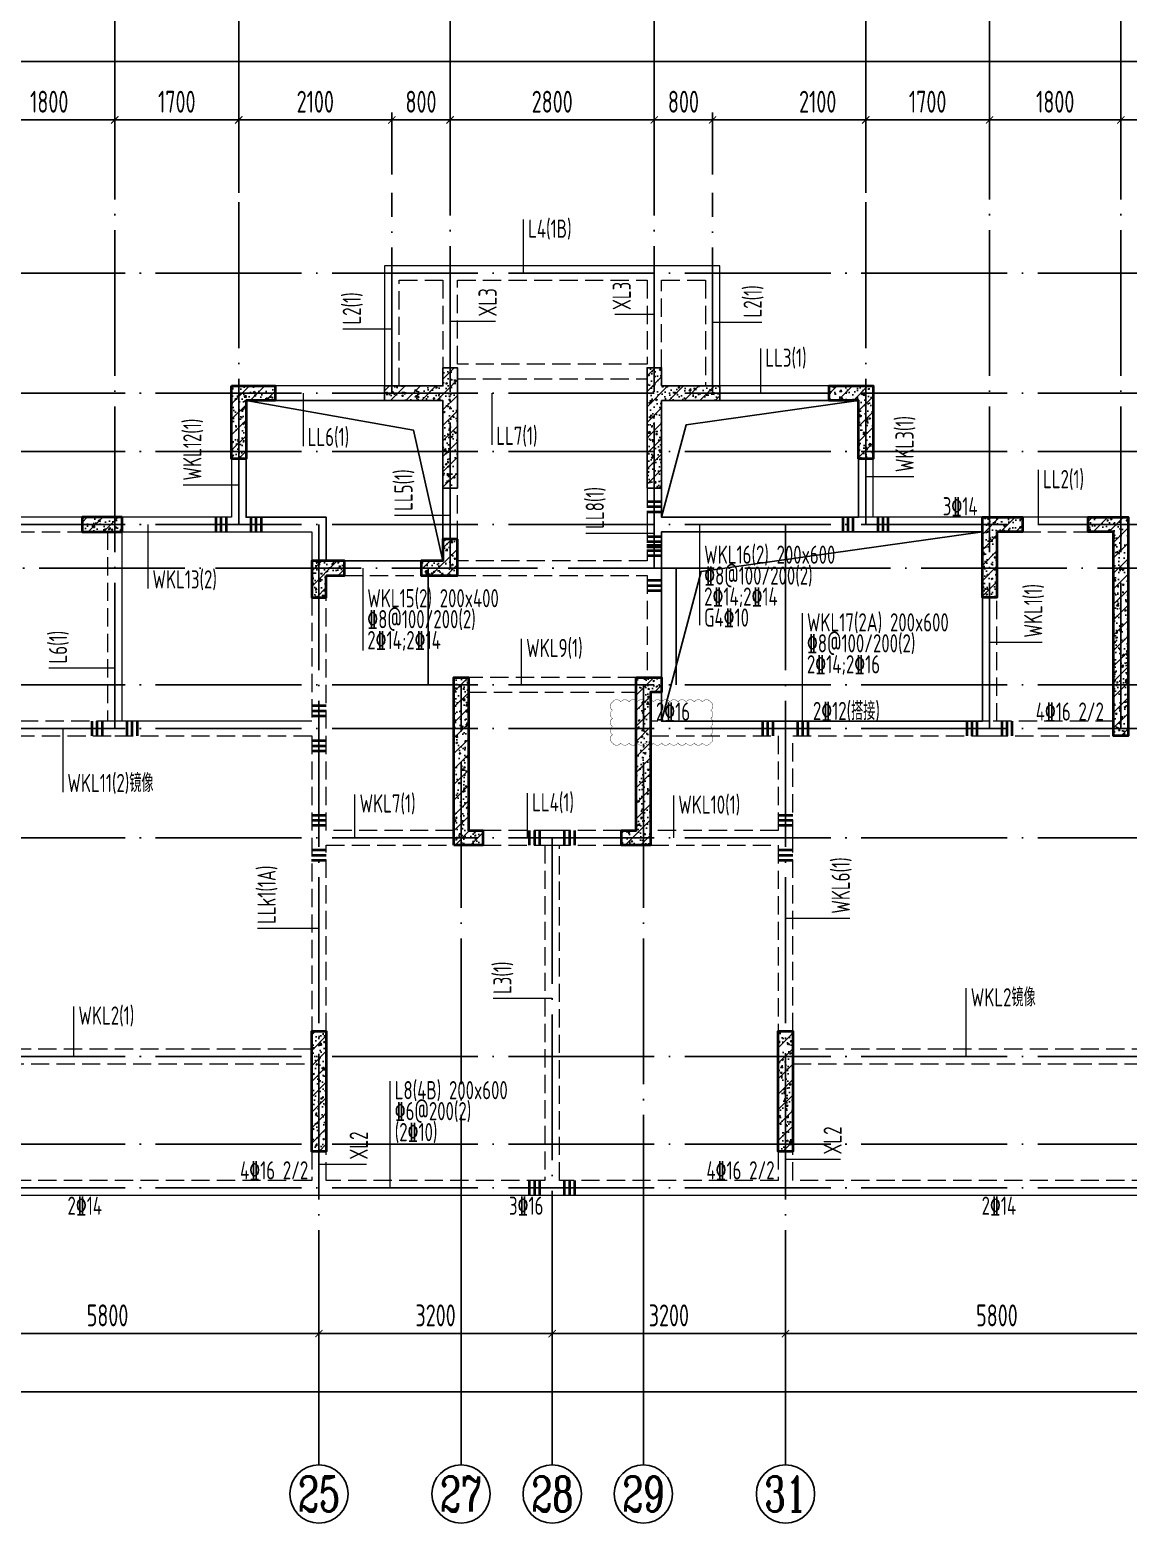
# Model space of a CAD drawing. Extents: x -812054 to 22247, y -644080 to 1003627.
# Drawn here: x -221337 to -206271, y -505618 to -485132 of the extents above; entities that cross this region are included whole.
import ezdxf
from ezdxf.enums import TextEntityAlignment as Align

# ---------------------------------------------------------------- set-up
doc = ezdxf.new("R2010")
doc.units = 0
doc.header["$LTSCALE"] = 1000
for name, pattern in [('__DASH', [0.35, 0.25, -0.1]), ('DASH', [0.35, 0.25, -0.1]), ('DOTE', [2.42, 2, -0.2, 0.02, -0.2])]:
    doc.linetypes.add(name, pattern=pattern)
doc.layers.get('0').update_dxf_attribs({"linetype": 'CONTINUOUS'})
doc.layers.get('DEFPOINTS').update_dxf_attribs({"linetype": 'CONTINUOUS'})
for name, color, linetype in [('A-AXIS', 1, 'CONTINUOUS'), ('A-DOTE', 10, 'DOTE'), ('AXIS_NUM', 7, 'CONTINUOUS'), ('S-D洞口', 4, 'CONTINUOUS'), ('S-L主梁线', 4, 'DASH'), ('S-L梁编号', 6, 'CONTINUOUS'), ('S-L梁配筋', 7, 'CONTINUOUS'), ('S-Q墙填充', 252, 'CONTINUOUS'), ('S-Q墙实线', 6, 'CONTINUOUS'), ('S-Y一般标注', 3, 'CONTINUOUS'), ('S-Z柱填充', 252, 'CONTINUOUS'), ('S-Z柱实线', 6, 'CONTINUOUS')]:
    doc.layers.add(name, color=color, linetype=linetype)
doc.layers.add('审图修改', color=2, linetype='CONTINUOUS', plot=False)
doc.layers.add('梁附加箍筋', color=1, linetype='CONTINUOUS', lineweight=35)
doc.styles.add('TSSD_Axis', font='complex.shx', dxfattribs={"width": 0.7, "bigfont": 'hztxt.shx'})
doc.styles.add('TSSD_DIMENSION', font='Tssdeng.shx', dxfattribs={"width": 0.7, "bigfont": 'tssdchn.shx'})
doc.styles.add('TSSD_REIN', font='tssdeng.shx', dxfattribs={"width": 0.7, "height": 300, "bigfont": 'tssdchn.shx'})
doc.dimstyles.new('TSSD_100_100', dxfattribs={"dimtxt": 300, "dimasz": 100, "dimexe": 100, "dimexo": 250, "dimgap": 100, "dimtad": 1, "dimdec": 0, "dimzin": 0, "dimdsep": 46, "dimtxsty": 'TSSD_DIMENSION', "dimblk": 'ARCHTICK', "dimcen": 0, "dimdle": 100, "dimclrt": 7, "dimadec": 0, "dimazin": 0, "dimtfac": 1, "dimtdec": 0, "dimtix": 1, "dimtmove": 2, "dimatfit": 3, "dimldrblk": 'ARCHTICK', "dimfxl": 1, "dimtolj": 1, "dimtzin": 0, "dimarcsym": 0})
pattern_1 = [(50, (79242.38, 113232.59), (215.17805, -18.82564), [22.5, -247.5]), (355, (79242.38, 113232.6), (-41.6254, 225.6576), [18, -198]), (100.4514, (79260.31, 113231.02), (173.5528, 206.83186), [19.12206, -210.3426]), (46.1842, (79242.38, 113292.6), (320.1723, -49.6557), [33.75, -371.25]), (96.6356, (79269.06, 113288.45), (280.3988, 292.2354), [28.683, -315.5139]), (351.1842, (79242.38, 113292.6), (280.3986, 292.2356), [27, -297]), (21, (79272.38, 113277.59), (179.0721, -120.78567), [22.5, -247.5]), (326, (79272.38, 113277.6), (72.9946, 217.545), [18, -198]), (71.4514, (79287.3, 113267.52), (252.0668, 96.75915), [19.12206, -210.3426]), (37.5, (79242.38, 113232.59), (3.64796, 99.86816), [0, -195.6, 0, -201, 0, -198.75]), (7.5, (79242.38, 113232.59), (78.92086, 118.32351), [0, -114.6, 0, -191.1, 0, -75.75]), (327.5, (79175.48, 113232.59), (160.14673, -6.76646), [0, -75, 0, -234, 0, -310.5]), (317.5, (79145.48, 113232.59), (174.95585, 30.0315), [0, -97.5, 0, -155.4, 0, -220.5]), (45, (79242.38, 113232.59), (-106.066, 106.066), [])]
pattern_2 = [(50, (73980.54, 281268.66), (215.17805, -18.82564), [22.5, -247.5]), (355, (73980.54, 281268.66), (-41.6254, 225.65764), [18, -198]), (100.4514, (73998.48, 281267.1), (173.55281, 206.83186), [19.12206, -210.34263]), (46.1842, (73980.54, 281328.66), (320.1723, -49.6557), [33.75, -371.25]), (96.6356, (74007.23, 281324.53), (280.3988, 292.23536), [28.6831, -315.5139]), (351.1842, (73980.54, 281328.66), (280.3986, 292.2356), [27, -297]), (21, (74010.54, 281313.66), (179.07212, -120.78567), [22.5, -247.5]), (326, (74010.54, 281313.66), (72.9946, 217.54501), [18, -198]), (71.4514, (74025.47, 281303.6), (252.06679, 96.75915), [19.12206, -210.34263]), (37.5, (73980.544, 281268.66), (3.647957, 99.868156), [0, -195.6, 0, -201, 0, -198.75]), (7.5, (73980.54, 281268.66), (78.92086, 118.323514), [0, -114.6, 0, -191.1, 0, -75.75]), (327.5, (73913.644, 281268.66), (160.14673, -6.766462), [0, -75, 0, -234, 0, -310.5]), (317.5, (73883.64, 281268.66), (174.95585, 30.031495), [0, -97.5, 0, -155.4, 0, -220.5]), (45, (73980.54, 281268.66), (-106.06602, 106.06602), [])]

# ---------------------------------------------------------------- blocks, each defined once
blk = doc.blocks.new('_ArchTick')
at = {"color": 0, "linetype": 'ByBlock', "const_width": 0.15}
blk.add_lwpolyline([(-0.5, -0.5), (0.5, 0.5)], dxfattribs=at)
blk = doc.blocks.new('*D150')
at = {"layer": 'DEFPOINTS', "color": 0, "transparency": 16777216}
for p in [(36100, 19250), (34300, 18250), (36100, 18250)]:
    blk.add_point(p, dxfattribs=at)
at = {"layer": 'S-Y一般标注', "color": 0, "lineweight": -2, "transparency": 16777216}
for p, q in [((34300, 18500), (34300, 19350)), ((36100, 18500), (36100, 19350)), ((34200, 19250), (36200, 19250))]:
    blk.add_line(p, q, dxfattribs=at)
at = {"layer": 'S-Y一般标注', "color": 0, "lineweight": -2, "transparency": 16777216, "xscale": 100, "yscale": 100, "zscale": 100, "rotation": 180}
blk.add_blockref('_ArchTick', (34300, 19250), dxfattribs=at)
at = {"layer": 'S-Y一般标注', "color": 0, "lineweight": -2, "transparency": 16777216, "xscale": 100, "yscale": 100, "zscale": 100}
blk.add_blockref('_ArchTick', (36100, 19250), dxfattribs=at)
at = {"layer": 'S-Y一般标注', "color": 7, "transparency": 16777216, "insert": (35200, 19500), "char_height": 300, "attachment_point": 5, "style": 'TSSD_DIMENSION'}
blk.add_mtext('\\A1;1800', dxfattribs=at)
blk = doc.blocks.new('*D151')
at = {"layer": 'DEFPOINTS', "color": 0, "transparency": 16777216}
for p in [(37800, 19250), (36100, 18250), (37800, 18250)]:
    blk.add_point(p, dxfattribs=at)
at = {"layer": 'S-Y一般标注', "color": 0, "lineweight": -2, "transparency": 16777216}
for p, q in [((36100, 18500), (36100, 19350)), ((37800, 18500), (37800, 19350)), ((36000, 19250), (37900, 19250))]:
    blk.add_line(p, q, dxfattribs=at)
at = {"layer": 'S-Y一般标注', "color": 0, "lineweight": -2, "transparency": 16777216, "xscale": 100, "yscale": 100, "zscale": 100, "rotation": 180}
blk.add_blockref('_ArchTick', (36100, 19250), dxfattribs=at)
at = {"layer": 'S-Y一般标注', "color": 0, "lineweight": -2, "transparency": 16777216, "xscale": 100, "yscale": 100, "zscale": 100}
blk.add_blockref('_ArchTick', (37800, 19250), dxfattribs=at)
at = {"layer": 'S-Y一般标注', "color": 7, "transparency": 16777216, "insert": (36950, 19500), "char_height": 300, "attachment_point": 5, "style": 'TSSD_DIMENSION'}
blk.add_mtext('\\A1;1700', dxfattribs=at)
blk = doc.blocks.new('*D152')
at = {"layer": 'DEFPOINTS', "color": 0, "transparency": 16777216}
for p in [(40700, 19250), (39900, 18250), (40700, 18250)]:
    blk.add_point(p, dxfattribs=at)
at = {"layer": 'S-Y一般标注', "color": 0, "lineweight": -2, "transparency": 16777216}
for p, q in [((39900, 18500), (39900, 19350)), ((40700, 18500), (40700, 19350)), ((39800, 19250), (40800, 19250))]:
    blk.add_line(p, q, dxfattribs=at)
at = {"layer": 'S-Y一般标注', "color": 0, "lineweight": -2, "transparency": 16777216, "xscale": 100, "yscale": 100, "zscale": 100, "rotation": 180}
blk.add_blockref('_ArchTick', (39900, 19250), dxfattribs=at)
at = {"layer": 'S-Y一般标注', "color": 0, "lineweight": -2, "transparency": 16777216, "xscale": 100, "yscale": 100, "zscale": 100}
blk.add_blockref('_ArchTick', (40700, 19250), dxfattribs=at)
at = {"layer": 'S-Y一般标注', "color": 7, "transparency": 16777216, "insert": (40300, 19500), "char_height": 300, "attachment_point": 5, "style": 'TSSD_DIMENSION'}
blk.add_mtext('\\A1;800', dxfattribs=at)
blk = doc.blocks.new('*D153')
at = {"layer": 'DEFPOINTS', "color": 0, "transparency": 16777216}
for p in [(43500, 19250), (40700, 18250), (43500, 18250)]:
    blk.add_point(p, dxfattribs=at)
at = {"layer": 'S-Y一般标注', "color": 0, "lineweight": -2, "transparency": 16777216}
for p, q in [((40700, 18500), (40700, 19350)), ((43500, 18500), (43500, 19350)), ((40600, 19250), (43600, 19250))]:
    blk.add_line(p, q, dxfattribs=at)
at = {"layer": 'S-Y一般标注', "color": 0, "lineweight": -2, "transparency": 16777216, "xscale": 100, "yscale": 100, "zscale": 100, "rotation": 180}
blk.add_blockref('_ArchTick', (40700, 19250), dxfattribs=at)
at = {"layer": 'S-Y一般标注', "color": 0, "lineweight": -2, "transparency": 16777216, "xscale": 100, "yscale": 100, "zscale": 100}
blk.add_blockref('_ArchTick', (43500, 19250), dxfattribs=at)
at = {"layer": 'S-Y一般标注', "color": 7, "transparency": 16777216, "insert": (42100, 19500), "char_height": 300, "attachment_point": 5, "style": 'TSSD_DIMENSION'}
blk.add_mtext('\\A1;2800', dxfattribs=at)
blk = doc.blocks.new('*D154')
at = {"layer": 'DEFPOINTS', "color": 0, "transparency": 16777216}
for p in [(46400, 19250), (44300, 18250), (46400, 18250)]:
    blk.add_point(p, dxfattribs=at)
at = {"layer": 'S-Y一般标注', "color": 0, "lineweight": -2, "transparency": 16777216}
for p, q in [((44300, 18500), (44300, 19350)), ((46400, 18500), (46400, 19350)), ((44200, 19250), (46500, 19250))]:
    blk.add_line(p, q, dxfattribs=at)
at = {"layer": 'S-Y一般标注', "color": 0, "lineweight": -2, "transparency": 16777216, "xscale": 100, "yscale": 100, "zscale": 100, "rotation": 180}
blk.add_blockref('_ArchTick', (44300, 19250), dxfattribs=at)
at = {"layer": 'S-Y一般标注', "color": 0, "lineweight": -2, "transparency": 16777216, "xscale": 100, "yscale": 100, "zscale": 100}
blk.add_blockref('_ArchTick', (46400, 19250), dxfattribs=at)
at = {"layer": 'S-Y一般标注', "color": 7, "transparency": 16777216, "insert": (45742, 19500), "char_height": 300, "attachment_point": 5, "style": 'TSSD_DIMENSION'}
blk.add_mtext('\\A1;2100', dxfattribs=at)
blk = doc.blocks.new('*D155')
at = {"layer": 'DEFPOINTS', "color": 0, "transparency": 16777216}
for p in [(48100, 19250), (46400, 18250), (48100, 18250)]:
    blk.add_point(p, dxfattribs=at)
at = {"layer": 'S-Y一般标注', "color": 0, "lineweight": -2, "transparency": 16777216}
for p, q in [((46400, 18500), (46400, 19350)), ((48100, 18500), (48100, 19350)), ((46300, 19250), (48200, 19250))]:
    blk.add_line(p, q, dxfattribs=at)
at = {"layer": 'S-Y一般标注', "color": 0, "lineweight": -2, "transparency": 16777216, "xscale": 100, "yscale": 100, "zscale": 100, "rotation": 180}
blk.add_blockref('_ArchTick', (46400, 19250), dxfattribs=at)
at = {"layer": 'S-Y一般标注', "color": 0, "lineweight": -2, "transparency": 16777216, "xscale": 100, "yscale": 100, "zscale": 100}
blk.add_blockref('_ArchTick', (48100, 19250), dxfattribs=at)
at = {"layer": 'S-Y一般标注', "color": 7, "transparency": 16777216, "insert": (47250, 19500), "char_height": 300, "attachment_point": 5, "style": 'TSSD_DIMENSION'}
blk.add_mtext('\\A1;1700', dxfattribs=at)
blk = doc.blocks.new('*D156')
at = {"layer": 'DEFPOINTS', "color": 0, "transparency": 16777216}
for p in [(49900, 19250), (48100, 18250), (49900, 18250)]:
    blk.add_point(p, dxfattribs=at)
at = {"layer": 'S-Y一般标注', "color": 0, "lineweight": -2, "transparency": 16777216}
for p, q in [((48100, 18500), (48100, 19350)), ((49900, 18500), (49900, 19350)), ((48000, 19250), (50000, 19250))]:
    blk.add_line(p, q, dxfattribs=at)
at = {"layer": 'S-Y一般标注', "color": 0, "lineweight": -2, "transparency": 16777216, "xscale": 100, "yscale": 100, "zscale": 100, "rotation": 180}
blk.add_blockref('_ArchTick', (48100, 19250), dxfattribs=at)
at = {"layer": 'S-Y一般标注', "color": 0, "lineweight": -2, "transparency": 16777216, "xscale": 100, "yscale": 100, "zscale": 100}
blk.add_blockref('_ArchTick', (49900, 19250), dxfattribs=at)
at = {"layer": 'S-Y一般标注', "color": 7, "transparency": 16777216, "insert": (49000, 19500), "char_height": 300, "attachment_point": 5, "style": 'TSSD_DIMENSION'}
blk.add_mtext('\\A1;1800', dxfattribs=at)
blk = doc.blocks.new('*D157')
at = {"layer": 'DEFPOINTS', "color": 0, "transparency": 16777216}
for p in [(52800, 19250), (49900, 18250), (52800, 18250)]:
    blk.add_point(p, dxfattribs=at)
at = {"layer": 'S-Y一般标注', "color": 0, "lineweight": -2, "transparency": 16777216}
for p, q in [((49900, 18500), (49900, 19350)), ((52800, 18500), (52800, 19350)), ((49800, 19250), (52900, 19250))]:
    blk.add_line(p, q, dxfattribs=at)
at = {"layer": 'S-Y一般标注', "color": 0, "lineweight": -2, "transparency": 16777216, "xscale": 100, "yscale": 100, "zscale": 100, "rotation": 180}
blk.add_blockref('_ArchTick', (49900, 19250), dxfattribs=at)
at = {"layer": 'S-Y一般标注', "color": 0, "lineweight": -2, "transparency": 16777216, "xscale": 100, "yscale": 100, "zscale": 100}
blk.add_blockref('_ArchTick', (52800, 19250), dxfattribs=at)
at = {"layer": 'S-Y一般标注', "color": 7, "transparency": 16777216, "insert": (51350, 19500), "char_height": 300, "attachment_point": 5, "style": 'TSSD_DIMENSION'}
blk.add_mtext('\\A1;2900', dxfattribs=at)
blk = doc.blocks.new('*D159')
at = {"layer": 'DEFPOINTS', "color": 0, "transparency": 16777216}
for p in [(54600, 20050), (4600, 18250), (54600, 18250)]:
    blk.add_point(p, dxfattribs=at)
at = {"layer": 'S-Y一般标注', "color": 0, "lineweight": -2, "transparency": 16777216}
for p, q in [((4600, 18500), (4600, 20150)), ((54600, 18500), (54600, 20150)), ((4500, 20050), (54700, 20050))]:
    blk.add_line(p, q, dxfattribs=at)
at = {"layer": 'S-Y一般标注', "color": 0, "lineweight": -2, "transparency": 16777216, "xscale": 100, "yscale": 100, "zscale": 100, "rotation": 180}
blk.add_blockref('_ArchTick', (4600, 20050), dxfattribs=at)
at = {"layer": 'S-Y一般标注', "color": 0, "lineweight": -2, "transparency": 16777216, "xscale": 100, "yscale": 100, "zscale": 100}
blk.add_blockref('_ArchTick', (54600, 20050), dxfattribs=at)
at = {"layer": 'S-Y一般标注', "color": 7, "transparency": 16777216, "insert": (29600, 20300), "char_height": 300, "attachment_point": 5, "style": 'TSSD_DIMENSION'}
blk.add_mtext('\\A1;50000', dxfattribs=at)
blk = doc.blocks.new('*D172')
at = {"layer": 'DEFPOINTS', "color": 0, "transparency": 16777216}
for p in [(39900, 19250), (37800, 18250), (39900, 18250)]:
    blk.add_point(p, dxfattribs=at)
at = {"layer": 'S-Y一般标注', "color": 0, "lineweight": -2, "transparency": 16777216}
for p, q in [((37800, 18500), (37800, 19350)), ((39900, 18500), (39900, 19350)), ((37700, 19250), (40000, 19250))]:
    blk.add_line(p, q, dxfattribs=at)
at = {"layer": 'S-Y一般标注', "color": 0, "lineweight": -2, "transparency": 16777216, "xscale": 100, "yscale": 100, "zscale": 100, "rotation": 180}
blk.add_blockref('_ArchTick', (37800, 19250), dxfattribs=at)
at = {"layer": 'S-Y一般标注', "color": 0, "lineweight": -2, "transparency": 16777216, "xscale": 100, "yscale": 100, "zscale": 100}
blk.add_blockref('_ArchTick', (39900, 19250), dxfattribs=at)
at = {"layer": 'S-Y一般标注', "color": 7, "transparency": 16777216, "insert": (38850, 19500), "char_height": 300, "attachment_point": 5, "style": 'TSSD_DIMENSION'}
blk.add_mtext('\\A1;2100', dxfattribs=at)
blk = doc.blocks.new('*D173')
at = {"layer": 'DEFPOINTS', "color": 0, "transparency": 16777216}
for p in [(44300, 19250), (43500, 18250), (44300, 18250)]:
    blk.add_point(p, dxfattribs=at)
at = {"layer": 'S-Y一般标注', "color": 0, "lineweight": -2, "transparency": 16777216}
for p, q in [((43500, 18500), (43500, 19350)), ((44300, 18500), (44300, 19350)), ((43400, 19250), (44400, 19250))]:
    blk.add_line(p, q, dxfattribs=at)
at = {"layer": 'S-Y一般标注', "color": 0, "lineweight": -2, "transparency": 16777216, "xscale": 100, "yscale": 100, "zscale": 100, "rotation": 180}
blk.add_blockref('_ArchTick', (43500, 19250), dxfattribs=at)
at = {"layer": 'S-Y一般标注', "color": 0, "lineweight": -2, "transparency": 16777216, "xscale": 100, "yscale": 100, "zscale": 100}
blk.add_blockref('_ArchTick', (44300, 19250), dxfattribs=at)
at = {"layer": 'S-Y一般标注', "color": 7, "transparency": 16777216, "insert": (43900, 19500), "char_height": 300, "attachment_point": 5, "style": 'TSSD_DIMENSION'}
blk.add_mtext('\\A1;800', dxfattribs=at)
blk = doc.blocks.new('*D178')
at = {"layer": 'DEFPOINTS', "color": 0, "transparency": 16777216}
for p in [(33100, 3600), (38900, 3600), (38900, 2600)]:
    blk.add_point(p, dxfattribs=at)
at = {"layer": 'S-Y一般标注', "color": 0, "lineweight": -2, "transparency": 16777216}
for p, q in [((33100, 3350), (33100, 2500)), ((38900, 3350), (38900, 2500)), ((33000, 2600), (39000, 2600))]:
    blk.add_line(p, q, dxfattribs=at)
at = {"layer": 'S-Y一般标注', "color": 0, "lineweight": -2, "transparency": 16777216, "xscale": 100, "yscale": 100, "zscale": 100, "rotation": 180}
blk.add_blockref('_ArchTick', (33100, 2600), dxfattribs=at)
at = {"layer": 'S-Y一般标注', "color": 0, "lineweight": -2, "transparency": 16777216, "xscale": 100, "yscale": 100, "zscale": 100}
blk.add_blockref('_ArchTick', (38900, 2600), dxfattribs=at)
at = {"layer": 'S-Y一般标注', "color": 7, "transparency": 16777216, "insert": (36000, 2850), "char_height": 300, "attachment_point": 5, "style": 'TSSD_DIMENSION'}
blk.add_mtext('\\A1;5800', dxfattribs=at)
blk = doc.blocks.new('ts_axno')
at = {"color": 0, "linetype": 'ByBlock', "lineweight": -2}
blk.add_circle((0, 0), 0.5, dxfattribs=at)
at = {"color": 0, "linetype": 'ByBlock', "lineweight": -2, "style": 'TSSD_Axis', "width": 0.7}
blk.add_attdef('A', text='', height=0.6, dxfattribs=at).set_placement((0, 0), align=Align.MIDDLE_CENTER)
blk = doc.blocks.new('*D179')
at = {"layer": 'DEFPOINTS', "color": 0, "transparency": 16777216}
for p in [(42100, 3600), (45300, 3600), (45300, 2600)]:
    blk.add_point(p, dxfattribs=at)
at = {"layer": 'S-Y一般标注', "color": 0, "lineweight": -2, "transparency": 16777216}
for p, q in [((42100, 3350), (42100, 2500)), ((45300, 3350), (45300, 2500)), ((42000, 2600), (45400, 2600))]:
    blk.add_line(p, q, dxfattribs=at)
at = {"layer": 'S-Y一般标注', "color": 0, "lineweight": -2, "transparency": 16777216, "xscale": 100, "yscale": 100, "zscale": 100, "rotation": 180}
blk.add_blockref('_ArchTick', (42100, 2600), dxfattribs=at)
at = {"layer": 'S-Y一般标注', "color": 0, "lineweight": -2, "transparency": 16777216, "xscale": 100, "yscale": 100, "zscale": 100}
blk.add_blockref('_ArchTick', (45300, 2600), dxfattribs=at)
at = {"layer": 'S-Y一般标注', "color": 7, "transparency": 16777216, "insert": (43700, 2850), "char_height": 300, "attachment_point": 5, "style": 'TSSD_DIMENSION'}
blk.add_mtext('\\A1;3200', dxfattribs=at)
blk = doc.blocks.new('*D180')
at = {"layer": 'DEFPOINTS', "color": 0, "transparency": 16777216}
for p in [(45300, 3600), (51100, 3600), (51100, 2600)]:
    blk.add_point(p, dxfattribs=at)
at = {"layer": 'S-Y一般标注', "color": 0, "lineweight": -2, "transparency": 16777216}
for p, q in [((45300, 3350), (45300, 2500)), ((51100, 3350), (51100, 2500)), ((45200, 2600), (51200, 2600))]:
    blk.add_line(p, q, dxfattribs=at)
at = {"layer": 'S-Y一般标注', "color": 0, "lineweight": -2, "transparency": 16777216, "xscale": 100, "yscale": 100, "zscale": 100, "rotation": 180}
blk.add_blockref('_ArchTick', (45300, 2600), dxfattribs=at)
at = {"layer": 'S-Y一般标注', "color": 0, "lineweight": -2, "transparency": 16777216, "xscale": 100, "yscale": 100, "zscale": 100}
blk.add_blockref('_ArchTick', (51100, 2600), dxfattribs=at)
at = {"layer": 'S-Y一般标注', "color": 7, "transparency": 16777216, "insert": (48200, 2850), "char_height": 300, "attachment_point": 5, "style": 'TSSD_DIMENSION'}
blk.add_mtext('\\A1;5800', dxfattribs=at)
blk = doc.blocks.new('*D182')
at = {"layer": 'DEFPOINTS', "color": 0, "transparency": 16777216}
for p in [(4600, 3600), (54600, 3600), (54600, 1800)]:
    blk.add_point(p, dxfattribs=at)
at = {"layer": 'S-Y一般标注', "color": 0, "lineweight": -2, "transparency": 16777216}
for p, q in [((4600, 3350), (4600, 1700)), ((54600, 3350), (54600, 1700)), ((4500, 1800), (54700, 1800))]:
    blk.add_line(p, q, dxfattribs=at)
at = {"layer": 'S-Y一般标注', "color": 0, "lineweight": -2, "transparency": 16777216, "xscale": 100, "yscale": 100, "zscale": 100, "rotation": 180}
blk.add_blockref('_ArchTick', (4600, 1800), dxfattribs=at)
at = {"layer": 'S-Y一般标注', "color": 0, "lineweight": -2, "transparency": 16777216, "xscale": 100, "yscale": 100, "zscale": 100}
blk.add_blockref('_ArchTick', (54600, 1800), dxfattribs=at)
at = {"layer": 'S-Y一般标注', "color": 7, "transparency": 16777216, "insert": (29600, 2050), "char_height": 300, "attachment_point": 5, "style": 'TSSD_DIMENSION'}
blk.add_mtext('\\A1;50000', dxfattribs=at)
blk = doc.blocks.new('*D186')
at = {"layer": 'DEFPOINTS', "color": 0, "transparency": 16777216}
for p in [(38900, 3600), (42100, 3600), (42100, 2600)]:
    blk.add_point(p, dxfattribs=at)
at = {"layer": 'S-Y一般标注', "color": 0, "lineweight": -2, "transparency": 16777216}
for p, q in [((38900, 3350), (38900, 2500)), ((42100, 3350), (42100, 2500)), ((38800, 2600), (42200, 2600))]:
    blk.add_line(p, q, dxfattribs=at)
at = {"layer": 'S-Y一般标注', "color": 0, "lineweight": -2, "transparency": 16777216, "xscale": 100, "yscale": 100, "zscale": 100, "rotation": 180}
blk.add_blockref('_ArchTick', (38900, 2600), dxfattribs=at)
at = {"layer": 'S-Y一般标注', "color": 0, "lineweight": -2, "transparency": 16777216, "xscale": 100, "yscale": 100, "zscale": 100}
blk.add_blockref('_ArchTick', (42100, 2600), dxfattribs=at)
at = {"layer": 'S-Y一般标注', "color": 7, "transparency": 16777216, "insert": (40500, 2850), "char_height": 300, "attachment_point": 5, "style": 'TSSD_DIMENSION'}
blk.add_mtext('\\A1;3200', dxfattribs=at)
blk = doc.blocks.new('20210807.15294921')
at = {"layer": 'S-Q墙填充'}
h = blk.add_hatch(dxfattribs=at)
h.set_pattern_fill('ARMORED', color=252, scale=30, style=0)
h.set_pattern_definition(pattern_2)
h.paths.add_polyline_path([(94516, 67840), (94516, 68190), (94316, 68190), (94316, 67940), (93516, 67940), (93516, 67740), (94316, 67740), (94316, 66540), (94516, 66540)])
h = blk.add_hatch(dxfattribs=at)
h.set_pattern_fill('ARMORED', color=252, scale=30, style=0)
h.set_pattern_definition(pattern_2)
h.paths.add_polyline_path([(97116, 67840), (97116, 66540), (97316, 66540), (97316, 67740), (98115, 67740), (98115, 67940), (97316, 67940), (97316, 68190), (97116, 68190)])
h = blk.add_hatch(dxfattribs=at)
h.set_pattern_fill('ARMORED', color=252, scale=30, style=0)
h.set_pattern_definition(pattern_1)
h.paths.add_polyline_path([(91416, 67940), (92016, 67940), (92016, 67740), (91616, 67740), (91616, 66940), (91416, 66940)])
h = blk.add_hatch(dxfattribs=at)
h.set_pattern_fill('ARMORED', color=252, scale=30, style=0)
h.set_pattern_definition(pattern_1)
h.paths.add_polyline_path([(100016, 66940), (100016, 67740), (99616, 67740), (99616, 67940), (100216, 67940), (100216, 66940)])
h = blk.add_hatch(dxfattribs=at)
h.set_pattern_fill('ARMORED', color=252, scale=30, style=0)
h.set_pattern_definition(pattern_1)
h.paths.add_polyline_path([(101916, 65940), (101916, 65040), (101716, 65040), (101716, 66140), (102266, 66140), (102266, 65940)])
h = blk.add_hatch(dxfattribs=at)
h.set_pattern_fill('ARMORED', color=252, scale=30, style=0)
h.set_pattern_definition(pattern_1)
h.paths.add_polyline_path([(103516, 65940), (103166, 65940), (103166, 66140), (103716, 66140), (103716, 63140), (103516, 63140)])
h = blk.add_hatch(dxfattribs=at)
h.set_pattern_fill('ARMORED', color=252, scale=30, style=0)
h.set_pattern_definition(pattern_1)
h.paths.add_polyline_path([(94466, 61640), (94466, 62790), (94466, 63240), (94466, 63940), (94666, 63940), (94666, 63240), (94666, 62790), (94666, 61840), (94866, 61840), (94866, 61640)])
h = blk.add_hatch(dxfattribs=at)
h.set_pattern_fill('ARMORED', color=252, scale=30, style=0)
h.set_pattern_definition(pattern_1)
h.paths.add_polyline_path([(96966, 63940), (97316, 63940), (97316, 63740), (97166, 63740), (97166, 63240), (97166, 62790), (97166, 61640), (96766, 61640), (96766, 61840), (96966, 61840), (96966, 62790), (96966, 63240)])
h = blk.add_hatch(dxfattribs=at)
h.set_pattern_fill('ARMORED', color=252, scale=30, style=0)
h.set_pattern_definition(pattern_1)
edge = h.paths.add_edge_path()
edge.add_line((92716, 59090), (92716, 57440))
edge.add_line((92716, 57440), (92516, 57440))
edge.add_line((92516, 57440), (92516, 59090))
h = blk.add_hatch(dxfattribs=at)
h.set_pattern_fill('ARMORED', color=252, scale=30, style=0)
h.set_pattern_definition(pattern_1)
edge = h.paths.add_edge_path()
edge.add_line((99116, 58740), (99116, 57440))
edge.add_line((99116, 57440), (98916, 57440))
edge.add_line((98916, 57440), (98916, 58740))
edge.add_line((98916, 58740), (98916, 59090))
edge.add_line((98916, 59090), (99116, 59090))
edge.add_line((99116, 59090), (99116, 58740))
at = {"layer": 'S-Z柱填充'}
h = blk.add_hatch(dxfattribs=at)
h.set_pattern_fill('ARMORED', color=252, scale=30, style=0)
h.set_pattern_definition(pattern_1)
h.paths.add_polyline_path([(89916, 66140), (89366, 66140), (89366, 65940), (89916, 65940)])
h = blk.add_hatch(dxfattribs=at)
h.set_pattern_fill('ARMORED', color=252, scale=30, style=0)
h.set_pattern_definition(pattern_1)
h.paths.add_polyline_path([(94516, 65840), (94316, 65840), (94316, 65540), (94016, 65540), (94016, 65340), (94516, 65340)])
h = blk.add_hatch(dxfattribs=at)
h.set_pattern_fill('ARMORED', color=252, scale=30, style=0)
h.set_pattern_definition(pattern_1)
h.paths.add_polyline_path([(92716, 65340), (92966, 65340), (92966, 65540), (92516, 65540), (92516, 65040), (92716, 65040)])
at = {"layer": 'S-D洞口', "color": 5}
for points in [[(91616, 67740), (94316, 67740), (94316, 65540), (93912, 67335), (91616, 67740), (91616, 66140), (92716, 66140), (92716, 65540), (94316, 65540)], [(97316, 66140), (100016, 66140), (100016, 67740), (97316, 67740), (97316, 66140), (97651, 67405), (100016, 67740)], [(97316, 63340), (101716, 63340), (101716, 65940), (97316, 65940), (97316, 63340), (97860, 65395), (101716, 65940)]]:
    blk.add_lwpolyline(points, dxfattribs=at)
at = {"layer": 'S-L主梁线', "linetype": 'ByBlock', "lineweight": 18}
for p, q in [((93516, 69590), (93516, 67940)), ((94416, 69590), (93516, 69590)), ((97216, 69590), (94416, 69590)), ((98116, 69590), (97216, 69590)), ((98116, 67940), (98116, 69590)), ((93516, 67940), (92016, 67940)), ((99616, 67940), (98115, 67940)), ((98115, 67740), (99616, 67740)), ((91416, 66940), (91416, 66140)), ((91616, 66140), (91616, 66940)), ((100016, 66940), (100016, 66140)), ((100216, 66140), (100216, 66940)), ((89366, 66140), (88466, 66140)), ((91416, 66140), (89916, 66140)), ((92716, 66140), (91616, 66140)), ((92716, 65540), (92716, 66140)), ((101716, 66140), (100116, 66140)), ((103166, 66140), (102266, 66140)), ((89916, 63340), (89916, 65940)), ((89916, 65940), (91516, 65940)), ((91516, 65940), (92516, 65940)), ((92516, 65940), (92516, 65540)), ((92516, 63340), (89816, 63340)), ((86066, 56840), (92616, 56840)), ((92616, 56840), (95816, 56840)), ((95816, 56840), (99016, 56840)), ((99016, 56840), (104816, 56840))]:
    blk.add_line(p, q, dxfattribs=at)
at = {"layer": 'S-L主梁线', "linetype": '__DASH', "lineweight": 18}
for p, q in [((93716, 69390), (94316, 69390)), ((93716, 67940), (93716, 69390)), ((94316, 69390), (94316, 68190)), ((94516, 69390), (97116, 69390)), ((94516, 68240), (94516, 69390)), ((97116, 69390), (97116, 68240)), ((97316, 69390), (97916, 69390)), ((97316, 68190), (97316, 69390)), ((97916, 69390), (97916, 67940)), ((97116, 68240), (94516, 68240)), ((94316, 68140), (94316, 68140)), ((94516, 68040), (97116, 68040)), ((92016, 67740), (93516, 67740)), ((94316, 66540), (94316, 65840)), ((94516, 65840), (94516, 66540)), ((97116, 66540), (97116, 66040)), ((97316, 66140), (97316, 66540)), ((97116, 66040), (97116, 65540)), ((100116, 66140), (97316, 66140)), ((88466, 65940), (89366, 65940)), ((89716, 65940), (89716, 63340)), ((97316, 65440), (97316, 65940)), ((97316, 65940), (100116, 65940)), ((100116, 65940), (101716, 65940)), ((102266, 65940), (103166, 65940)), ((94016, 65540), (92966, 65540)), ((97116, 65540), (94516, 65540)), ((97316, 63940), (97316, 65440)), ((92966, 65340), (94016, 65340)), ((94516, 65340), (97116, 65340)), ((97116, 65340), (97116, 63940)), ((92516, 65041), (92516, 63340)), ((92716, 63240), (92716, 65041)), ((101716, 65040), (101716, 63340)), ((101916, 63340), (101916, 65040)), ((96966, 63940), (94666, 63940)), ((94666, 63740), (96966, 63740)), ((89816, 63340), (88116, 63340)), ((99016, 63340), (97166, 63340)), ((101816, 63340), (99016, 63340)), ((103516, 63340), (101816, 63340)), ((88116, 63140), (89816, 63140)), ((89816, 63140), (92516, 63140)), ((92516, 63140), (92516, 61740)), ((92716, 61840), (92716, 63240)), ((97166, 63140), (98916, 63140)), ((98916, 63140), (98916, 61840)), ((99116, 63140), (101816, 63140)), ((99116, 61740), (99116, 63140)), ((101816, 63140), (103516, 63140)), ((92516, 61740), (92516, 59090)), ((94466, 61840), (92716, 61840)), ((95816, 61840), (94866, 61840)), ((96766, 61840), (95816, 61840)), ((98916, 61840), (97166, 61840)), ((99116, 59090), (99116, 61740)), ((92716, 59090), (92716, 61640)), ((92716, 61640), (94466, 61640)), ((94866, 61640), (95816, 61640)), ((95716, 61640), (95716, 57040)), ((95816, 61640), (96766, 61640)), ((95916, 57040), (95916, 61640)), ((97166, 61640), (98916, 61640)), ((98916, 61640), (98916, 59090)), ((92516, 58840), (86916, 58840)), ((104716, 58840), (99116, 58840)), ((86916, 58640), (92516, 58640)), ((99116, 58640), (104716, 58640)), ((92516, 57440), (92516, 57040)), ((92716, 57040), (92716, 57440)), ((98916, 57440), (98916, 57040)), ((99116, 57040), (99116, 57440)), ((92516, 57040), (86266, 57040)), ((95716, 57040), (92716, 57040)), ((98916, 57040), (95916, 57040)), ((104716, 57040), (99116, 57040))]:
    blk.add_line(p, q, dxfattribs=at)
at = {"layer": 'S-Q墙实线'}
blk.add_lwpolyline([(94516, 67840), (94516, 68190), (94316, 68190), (94316, 67940), (93516, 67940), (93516, 67740), (94316, 67740), (94316, 66540), (94516, 66540), (94516, 67840)], dxfattribs=at)
blk.add_lwpolyline([(97116, 67840), (97116, 66540), (97316, 66540), (97316, 67740), (98115, 67740), (98115, 67940), (97316, 67940), (97316, 68190), (97116, 68190)], close=True, dxfattribs=at)
at = {"layer": 'S-Q墙实线', "lineweight": 35}
for points in [[(91416, 67940), (92016, 67940), (92016, 67740), (91616, 67740), (91616, 66940), (91416, 66940)], [(100016, 66940), (100016, 67740), (99616, 67740), (99616, 67940), (100216, 67940), (100216, 66940)], [(101916, 65940), (101916, 65040), (101716, 65040), (101716, 66140), (102266, 66140), (102266, 65940)], [(103516, 65940), (103166, 65940), (103166, 66140), (103716, 66140), (103716, 63140), (103516, 63140)], [(94466, 61640), (94466, 62790), (94466, 63240), (94466, 63940), (94666, 63940), (94666, 63240), (94666, 62790), (94666, 61840), (94866, 61840), (94866, 61640)], [(96966, 63940), (97316, 63940), (97316, 63740), (97166, 63740), (97166, 63240), (97166, 62790), (97166, 61640), (96766, 61640), (96766, 61840), (96966, 61840), (96966, 62790), (96966, 63240)]]:
    blk.add_lwpolyline(points, close=True, dxfattribs=at)
for points in [[(92516, 58740), (92516, 59090), (92716, 59090), (92716, 58740)], [(98916, 58740), (98916, 59090), (99116, 59090), (99116, 58740)], [(92716, 58740), (92716, 57440), (92516, 57440), (92516, 58740)], [(99116, 58740), (99116, 57440), (98916, 57440), (98916, 58740)]]:
    blk.add_lwpolyline(points, dxfattribs=at)
at = {"layer": 'S-Z柱实线', "lineweight": 35}
for points in [[(89916, 66140), (89366, 66140), (89366, 65940), (89916, 65940)], [(94516, 65840), (94316, 65840), (94316, 65540), (94016, 65540), (94016, 65340), (94516, 65340)], [(92716, 65340), (92966, 65340), (92966, 65540), (92516, 65540), (92516, 65040), (92716, 65040)]]:
    blk.add_lwpolyline(points, close=True, dxfattribs=at)
blk = doc.blocks.new('20210726.16395156')
at = {"layer": 'A-AXIS'}
for p, q in [((36100, 18249.9), (36100, 21049.9)), ((37800, 18249.9), (37800, 21049.9)), ((40700, 18249.9), (40700, 21049.9)), ((43500, 18249.9), (43500, 21049.9)), ((46400, 18249.9), (46400, 21049.9)), ((48100, 18249.9), (48100, 21049.9)), ((49900, 18249.9), (49900, 21049.9)), ((38900, 3600.1), (38900, 800.1)), ((40850, 3600.2), (40850, 800.2)), ((42100, 3600), (42100, 800)), ((43350, 3600.3), (43350, 800.3)), ((45300, 3600), (45300, 800))]:
    blk.add_line(p, q, dxfattribs=at)
at = {"layer": 'A-DOTE'}
for p, q in [((36100, 10900), (36100, 18249.9)), ((37800, 13700), (37800, 18249.9)), ((39900, 15500), (39900, 18249.9)), ((40700, 13100.3), (40700, 18249.9)), ((43500, 13100.3), (43500, 18249.9)), ((44300, 15500), (44300, 18249.9)), ((46400, 13700), (46400, 18249.9)), ((48100, 10900), (48100, 18249.9)), ((49900, 10900), (49900, 18249.9)), ((55600, 17150), (3600, 17150)), ((55600, 15500), (3600, 15500)), ((55600, 14700), (3600, 14700)), ((55600, 13700), (3600, 13700)), ((38900.2, 13700), (38900, 3600)), ((45299.8, 13700), (45300, 3600)), ((3600, 13100.3), (55600, 13100.3)), ((40400, 11500), (40400, 13100)), ((43800, 11500), (43800, 13100)), ((55600, 11500), (3600, 11500)), ((40850, 3600.2), (40850, 11500)), ((43350, 3600.2), (43350, 11500)), ((55600, 10900), (3600, 10900)), ((55600, 9400), (3600, 9400)), ((42100, 9400), (42100, 3600)), ((55600, 6400), (3600, 6400)), ((55600, 5200), (3600, 5200)), ((55600, 4600), (3600, 4600))]:
    blk.add_line(p, q, dxfattribs=at)
at = {"layer": 'A-AXIS'}
ref = blk.add_blockref('ts_axno', (38900, 400.1), dxfattribs=dict(at, xscale=-800, yscale=800, zscale=800, rotation=180))
ref.add_attrib('17', '25', dxfattribs={"layer": 'AXIS_NUM', "height": 480, "style": 'TSSD_Axis', "width": 0.7}).set_placement((38900, 400.1), align=Align.MIDDLE_CENTER)
ref = blk.add_blockref('ts_axno', (40850, 400.2), dxfattribs=dict(at, xscale=-800, yscale=800, zscale=800, rotation=180))
ref.add_attrib('5', '27', dxfattribs={"layer": 'AXIS_NUM', "height": 480, "style": 'TSSD_Axis', "width": 0.7}).set_placement((40850, 400.2), align=Align.MIDDLE_CENTER)
ref = blk.add_blockref('ts_axno', (42100, 400), dxfattribs=dict(at, xscale=-800, yscale=800, zscale=800, rotation=180))
ref.add_attrib('19', '28', dxfattribs={"layer": 'AXIS_NUM', "height": 480, "style": 'TSSD_Axis', "width": 0.7}).set_placement((42100, 400), align=Align.MIDDLE_CENTER)
ref = blk.add_blockref('ts_axno', (43350, 400.3), dxfattribs=dict(at, xscale=-800, yscale=800, zscale=800, rotation=180))
ref.add_attrib('5', '29', dxfattribs={"layer": 'AXIS_NUM', "height": 480, "style": 'TSSD_Axis', "width": 0.7}).set_placement((43350, 400.3), align=Align.MIDDLE_CENTER)
ref = blk.add_blockref('ts_axno', (45300, 400), dxfattribs=dict(at, xscale=-800, yscale=800, zscale=800, rotation=180))
ref.add_attrib('19', '31', dxfattribs={"layer": 'AXIS_NUM', "height": 480, "style": 'TSSD_Axis', "width": 0.7}).set_placement((45300, 400), align=Align.MIDDLE_CENTER)
at = {"layer": 'S-Y一般标注'}
for base, p1, p2, picture, middle in [((54600, 20049.9), (4600, 18249.9), (54600, 18249.9), '*D159', (29600, 20299.9)), ((36100, 19249.9), (34300, 18249.9), (36100, 18249.9), '*D150', (35200, 19499.9)), ((37800, 19249.9), (36100, 18249.9), (37800, 18249.9), '*D151', (36950, 19499.9)), ((39900, 19249.9), (37800, 18249.9), (39900, 18249.9), '*D172', (38850, 19499.9)), ((40700, 19249.9), (39900, 18249.9), (40700, 18249.9), '*D152', (40300, 19499.9)), ((43500, 19249.9), (40700, 18249.9), (43500, 18249.9), '*D153', (42100, 19499.9)), ((44300, 19249.9), (43500, 18249.9), (44300, 18249.9), '*D173', (43900, 19499.9)), ((48100, 19249.9), (46400, 18249.9), (48100, 18249.9), '*D155', (47250, 19499.9)), ((49900, 19249.9), (48100, 18249.9), (49900, 18249.9), '*D156', (49000, 19499.9)), ((52800, 19249.9), (49900, 18249.9), (52800, 18249.9), '*D157', (51350, 19499.9)), ((54600, 1800), (4600, 3600), (54600, 3600), '*D182', (29600, 2050)), ((38900, 2600.1), (33100, 3600), (38900, 3600.1), '*D178', (36000, 2850.1)), ((42100, 2600.1), (38900, 3600.1), (42100, 3600.1), '*D186', (40500, 2850.1)), ((45300, 2600.1), (42100, 3600.1), (45300, 3600.1), '*D179', (43700, 2850.1)), ((51100, 2600), (45300, 3600), (51100, 3600), '*D180', (48200, 2850))]:
    dim = blk.add_linear_dim(base=base, p1=p1, p2=p2, dimstyle='TSSD_100_100', dxfattribs=at)
    dim.commit()
    dim.dimension.update_dxf_attribs({"geometry": picture, "text_midpoint": middle})
dim = blk.add_linear_dim(base=(46400, 19249.9), p1=(44300, 18249.9), p2=(46400, 18249.9), dimstyle='TSSD_100_100', dxfattribs=at)
dim.commit()
dim.dimension.update_dxf_attribs({"geometry": '*D154', "text_midpoint": (45741.9, 19499.9), "dimtype": 160})

msp = doc.modelspace()

# ---------------------------------------------------------------- linework, layer by layer
at = {"layer": 'S-L梁编号', "lineweight": 18}
for p, q in [((-214564.19, -488467.81), (-214564.19, -487734.89)), ((-215571.14, -489128.06), (-214951.53, -489128.06)), ((-212771.34, -489039.37), (-213313.94, -489039.37)), ((-211971.09, -489140.55), (-211297.13, -489140.55)), ((-216371.19, -489237.51), (-217045.41, -489237.51)), ((-211310.31, -490117.92), (-211310.31, -489504.46)), ((-217588.4, -490117.92), (-217588.4, -490841.17)), ((-215001.13, -490117.92), (-215001.13, -490825.58)), ((-207500.93, -491917.92), (-207500.93, -491170.35)), ((-218471.34, -491377.84), (-219233.98, -491377.84)), ((-209871.34, -491261.58), (-209213.12, -491261.58)), ((-215571.34, -491793.49), (-216337.05, -491793.49)), ((-219717.54, -491917.92), (-219717.54, -492796.02)), ((-212771.34, -492040.18), (-213712.19, -492040.18)), ((-212149.57, -491917.92), (-212149.57, -493300.09)), ((-216770.8, -492517.65), (-216770.8, -493648.53)), ((-210740.04, -494717.91), (-210740.04, -493135.4)), ((-214591.3, -494117.92), (-214591.3, -493486.28)), ((-208171.35, -493532.28), (-207448.96, -493532.28)), ((-220171.34, -493887.22), (-221075.9, -493887.22)), ((-220884.72, -494717.91), (-220884.72, -495588.89)), ((-216876.87, -496217.92), (-216876.87, -495619.93)), ((-214509.64, -496217.92), (-214509.64, -495603.94)), ((-212504.73, -496217.92), (-212504.73, -495635.93)), ((-210971.35, -497319.77), (-210088.31, -497319.77)), ((-217371.33, -497461.35), (-218214.81, -497461.35)), ((-208492.55, -499217.92), (-208492.55, -498279.09)), ((-220733.03, -499217.92), (-220733.03, -498529.21)), ((-214171.35, -498421.83), (-214980.5, -498421.83)), ((-216394.6, -501017.81), (-216394.6, -499553.28)), ((-210971.35, -500623.71), (-210218.85, -500623.71)), ((-217371.33, -500693.44), (-216719.5, -500693.44))]:
    msp.add_line(p, q, dxfattribs=at)
at = {"layer": '审图修改', "const_width": 5}
msp.add_lwpolyline([(-213343.2, -494353.87, -0.57735027), (-213231.17, -494353.87, -0.57735027), (-213119.13, -494353.87, -0.57735027), (-213007.1, -494353.87, -0.57735027), (-212895.06, -494353.87, -0.57735027), (-212783.02, -494353.87, -0.57735027), (-212670.99, -494353.87, -0.57735027), (-212558.95, -494353.87, -0.57735027), (-212446.92, -494353.87, -0.57735027), (-212334.88, -494353.87, -0.57735027), (-212222.85, -494353.87, -0.57735027), (-212110.81, -494353.87, -0.57735027), (-211998.78, -494353.87, -0.57735027), (-211998.78, -494465.9, -0.57735027), (-211998.78, -494577.94, -0.57735027), (-211998.78, -494689.97, -0.57735027), (-211998.78, -494802.01, -0.57735027), (-211998.78, -494914.04, -0.57735027), (-212110.81, -494914.04, -0.57735027), (-212222.85, -494914.04, -0.57735027), (-212334.88, -494914.04, -0.57735027), (-212446.92, -494914.04, -0.57735027), (-212558.95, -494914.04, -0.57735027), (-212670.99, -494914.04, -0.57735027), (-212783.02, -494914.04, -0.57735027), (-212895.06, -494914.04, -0.57735027), (-213007.1, -494914.04, -0.57735027), (-213119.13, -494914.04, -0.57735027), (-213231.17, -494914.04, -0.57735027), (-213343.2, -494914.04, -0.57735027), (-213343.2, -494802.01, -0.57735027), (-213343.2, -494689.97, -0.57735027), (-213343.2, -494577.94, -0.57735027), (-213343.2, -494465.9, -0.57735027), (-213343.2, -494353.87, -0.57735027), (-213343.2, -494353.87, -0.57735027)], format="xyb", dxfattribs=at)
at = {"layer": '梁附加箍筋', "lineweight": 35}
for p, q in [((-212671.49, -491607.91), (-212871.49, -491607.91)), ((-218781.33, -492017.92), (-218781.33, -491817.92)), ((-218711.33, -492017.92), (-218711.33, -491817.92)), ((-218641.33, -492017.92), (-218641.33, -491817.92)), ((-218301.33, -492017.92), (-218301.33, -491817.92)), ((-218231.33, -492017.92), (-218231.33, -491817.92)), ((-218161.33, -492017.92), (-218161.33, -491817.92)), ((-212671.49, -491677.91), (-212871.49, -491677.91)), ((-212671.49, -491747.91), (-212871.49, -491747.91)), ((-210181.33, -492017.92), (-210181.33, -491817.92)), ((-210111.33, -492017.92), (-210111.33, -491817.92)), ((-210041.33, -492017.92), (-210041.33, -491817.92)), ((-209701.33, -492017.92), (-209701.33, -491817.92)), ((-209631.33, -492017.92), (-209631.33, -491817.92)), ((-209561.33, -492017.92), (-209561.33, -491817.92)), ((-212671.49, -492087.91), (-212871.49, -492087.91)), ((-212671.49, -492157.91), (-212871.49, -492157.91)), ((-212671.49, -492207.64), (-212871.49, -492207.64)), ((-212671.49, -492227.91), (-212871.49, -492227.91)), ((-212671.49, -492277.64), (-212871.49, -492277.64)), ((-212671.49, -492347.64), (-212871.49, -492347.64)), ((-212671.49, -492687.64), (-212871.49, -492687.64)), ((-212671.49, -492757.64), (-212871.49, -492757.64)), ((-212671.49, -492827.64), (-212871.49, -492827.64)), ((-217271.33, -494407.91), (-217471.33, -494407.91)), ((-217271.33, -494477.91), (-217471.33, -494477.91)), ((-220481.33, -494817.92), (-220481.33, -494617.92)), ((-220411.33, -494817.92), (-220411.33, -494617.92)), ((-220341.33, -494817.92), (-220341.33, -494617.92)), ((-220001.33, -494817.92), (-220001.33, -494617.92)), ((-219931.33, -494817.92), (-219931.33, -494617.92)), ((-219861.33, -494817.92), (-219861.33, -494617.92)), ((-217271.33, -494547.91), (-217471.33, -494547.91)), ((-211281.48, -494817.92), (-211281.48, -494617.92)), ((-211211.48, -494817.92), (-211211.48, -494617.92)), ((-211141.48, -494817.92), (-211141.48, -494617.92)), ((-210801.48, -494817.92), (-210801.48, -494617.92)), ((-210731.48, -494817.92), (-210731.48, -494617.92)), ((-210661.48, -494817.92), (-210661.48, -494617.92)), ((-208481.33, -494817.92), (-208481.33, -494617.92)), ((-208411.33, -494817.92), (-208411.33, -494617.92)), ((-208341.33, -494817.92), (-208341.33, -494617.92)), ((-208001.33, -494817.92), (-208001.33, -494617.92)), ((-207931.33, -494817.92), (-207931.33, -494617.92)), ((-207861.33, -494817.92), (-207861.33, -494617.92)), ((-217271.33, -494887.91), (-217471.33, -494887.91)), ((-217271.33, -494957.91), (-217471.33, -494957.91)), ((-217271.33, -495027.91), (-217471.33, -495027.91)), ((-217271.36, -495907.91), (-217471.36, -495907.91)), ((-210871.61, -495907.91), (-211071.61, -495907.91)), ((-217271.36, -495977.91), (-217471.36, -495977.91)), ((-217271.36, -496047.91), (-217471.36, -496047.91)), ((-214481.33, -496317.92), (-214481.33, -496117.92)), ((-214411.33, -496317.92), (-214411.33, -496117.92)), ((-214341.33, -496317.92), (-214341.33, -496117.92)), ((-214001.33, -496317.92), (-214001.33, -496117.92)), ((-213931.33, -496317.92), (-213931.33, -496117.92)), ((-213861.33, -496317.92), (-213861.33, -496117.92)), ((-210871.61, -495977.91), (-211071.61, -495977.91)), ((-210871.61, -496047.91), (-211071.61, -496047.91)), ((-217271.36, -496387.91), (-217471.36, -496387.91)), ((-217271.36, -496457.91), (-217471.36, -496457.91)), ((-217271.36, -496527.91), (-217471.36, -496527.91)), ((-210871.61, -496387.91), (-211071.61, -496387.91)), ((-210871.61, -496457.91), (-211071.61, -496457.91)), ((-210871.61, -496527.91), (-211071.61, -496527.91)), ((-214481.33, -501117.92), (-214481.33, -500917.92)), ((-214411.33, -501117.92), (-214411.33, -500917.92)), ((-214341.33, -501117.92), (-214341.33, -500917.92)), ((-214001.33, -501117.92), (-214001.33, -500917.92)), ((-213931.33, -501117.92), (-213931.33, -500917.92)), ((-213861.33, -501117.92), (-213861.33, -500917.92))]:
    msp.add_line(p, q, dxfattribs=at)

# ---------------------------------------------------------------- block references
at = {"layer": 'A-DOTE'}
msp.add_blockref('20210726.16395156', (-256271.34, -505617.96), dxfattribs=at)
at = {"layer": 'S-Q墙填充'}
msp.add_blockref('20210807.15294921', (-309986.98, -557957.47), dxfattribs=at)

# ---------------------------------------------------------------- texts
at = {"layer": 'S-L梁编号', "color": 6, "style": 'TSSD_REIN', "width": 0.7}
for s, p in [('L4(1B)', (-214501.69, -487984.89)), ('LL3(1)', (-211247.81, -489754.46)), ('LL6(1)', (-217525.9, -490841.17)), ('LL7(1)', (-214938.63, -490825.58)), ('LL2(1)', (-207438.43, -491420.35)), ('WKL16(2) 200x600', (-212087.07, -492456.82)), ('WKL13(2)', (-219655.04, -492796.02)), ('WKL15(2) 200x400', (-216708.3, -493054.3)), ('WKL17(2A) 200x600', (-210677.54, -493385.4)), ('WKL9(1)', (-214528.8, -493736.28)), ('WKL11(2)镜像', (-220822.22, -495588.89)), ('WKL7(1)', (-216814.37, -495869.93)), ('LL4(1)', (-214447.14, -495853.94)), ('WKL10(1)', (-212442.23, -495885.93)), ('WKL2镜像', (-208430.05, -498529.09)), ('WKL2(1)', (-220670.53, -498779.21)), ('L8(4B) 200x600', (-216332.1, -499803.28))]:
    msp.add_text(s, height=250, dxfattribs=at).set_placement(p)
for s, p in [('L2(1)', (-216795.41, -489175.01)), ('XL3', (-214932.3, -489065.56)), ('XL3', (-213092.79, -488976.87)), ('L2(1)', (-211297.13, -489078.05)), ('WKL12(1)', (-218983.98, -491315.34)), ('WKL3(1)', (-209213.12, -491199.08)), ('LL5(1)', (-216087.05, -491730.99)), ('LL8(1)', (-213462.19, -491977.68)), ('WKL1(1)', (-207448.96, -493469.78)), ('L6(1)', (-220825.9, -493824.72)), ('WKL6(1)', (-210088.31, -497257.27)), ('LLk1(1A)', (-217964.81, -497398.85)), ('L3(1)', (-214730.5, -498359.33)), ('XL2', (-216700.26, -500630.94)), ('XL2', (-210199.62, -500561.21))]:
    msp.add_text(s, height=250, rotation=90, dxfattribs=at).set_placement(p)
at = {"layer": 'S-L梁配筋', "color": 1, "style": 'TSSD_REIN', "width": 0.7}
for s, p in [('3%%13214', (-208813.72, -491792.89)), ('2%%13214;2%%13214', (-212087.07, -493031.82)), ('2%%13216', (-212748.22, -494609.25))]:
    msp.add_text(s, height=250, dxfattribs=at).set_placement(p)
at = {"layer": 'S-L梁配筋', "color": 7, "style": 'TSSD_REIN', "width": 0.7}
for s, p in [('%%1328@100/200(2)', (-212087.07, -492744.32)), ('%%1328@100/200(2)', (-216708.3, -493341.8)), ('G4%%13210', (-212087.07, -493319.32)), ('2%%13214;2%%13214', (-216708.3, -493629.3)), ('%%1328@100/200(2)', (-210677.54, -493672.9)), ('2%%13214;2%%13216', (-210677.54, -493960.4)), ('2%%13212(搭接)', (-210595.06, -494600.94)), ('4%%13216 2/2', (-207538.6, -494609.25)), ('%%1326@200(2)', (-216332.1, -500090.78)), ('(2%%13210)', (-216332.1, -500378.28)), ('2%%13214', (-220820.36, -501388.14)), ('3%%13216', (-214764.14, -501388.14)), ('2%%13214', (-208281.02, -501388.14))]:
    msp.add_text(s, height=250, dxfattribs=at).set_placement(p)
for p in [(-217518.55, -500902.68), (-211121.35, -500902.68)]:
    msp.add_text('4%%13216 2/2', height=250, dxfattribs=at).set_placement(p, align=Align.RIGHT)

doc.saveas('drawing.dxf')
